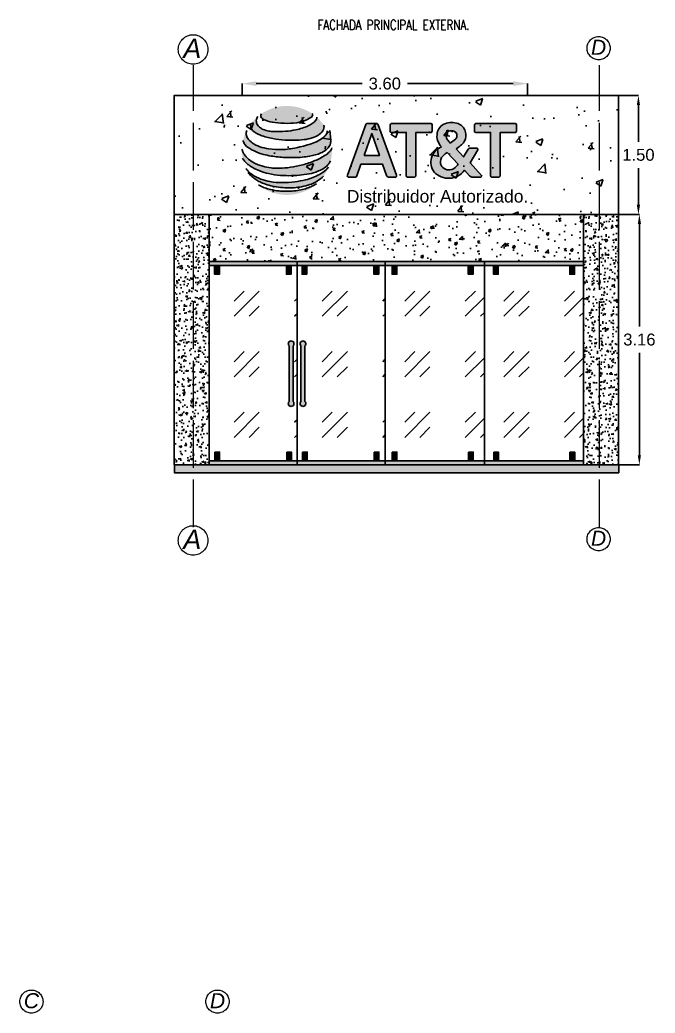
# Model space of a CAD drawing. Header units: millimetres. Extents: x 10930 to 21977, y 3784 to 7635.
# Drawn here: x 10969.66 to 10977.67, y 3823.01 to 3835.54 of the extents above; entities that cross this region are included whole.
import ezdxf

# ---------------------------------------------------------------- set-up
doc = ezdxf.new("R2010")
doc.units = ezdxf.units.MM
doc.linetypes.add('ACAD_ISO02W100', pattern=[15, 12, -3])
doc.layers.add('COTAS', color=161, linetype='ACAD_ISO02W100', lineweight=20)
doc.layers.add('INFORMACION DE AREAS', color=252, linetype='Continuous', lineweight=18)
for name, color, linetype in [('LETRERO', 250, 'Continuous'), ('MEDIDAS.', 75, 'Continuous'), ('MUROS ACABADO.', 201, 'Continuous'), ('TRAZO ARQUITECTONICO', 251, 'Continuous')]:
    doc.layers.add(name, color=color, linetype=linetype)
doc.styles.add('ROMANS', font='romans.shx', dxfattribs={"width": 0.75})
doc.styles.get("Standard").update_dxf_attribs({"font": 'arial.ttf'})
doc.dimstyles.get("Standard").update_dxf_attribs({"dimtxt": 0.15, "dimasz": 0.18, "dimexe": 0.18, "dimexo": 0.0625, "dimgap": 0.09, "dimtad": 0, "dimtih": 1, "dimtoh": 1, "dimzin": 0, "dimdsep": 46, "dimtxsty": 'Standard', "dimblk2": 'ARCHTICK', "dimcen": 0.09, "dimadec": 0, "dimazin": 0, "dimtfac": 1, "dimtofl": 0, "dimtmove": 0, "dimatfit": 3, "dimfxl": 1, "dimtolj": 1, "dimtzin": 0, "dimarcsym": 0})
pattern_1 = [(45, (-77.67606, 79.8582), (0.763675324, -8e-17), [0.45, -0.63]), (45, (-77.48514, 79.8582), (0.763675324, -8e-17), [0.18, -0.9]), (45, (-77.67606, 80.0491), (0.763675324, -8e-17), [0.18, -0.9])]

# ---------------------------------------------------------------- blocks, each defined once
blk = doc.blocks.new('AT&T')
at = {"true_color": 0x389cff}
h = blk.add_hatch(color=150, dxfattribs=at)
h.dxf.hatch_style = 1
edge = h.paths.add_edge_path()
edge.add_ellipse((0.011, -0.0056), major_axis=(-0.2467, 0), ratio=0.990182, start_angle=235.8088, end_angle=304.4805)
edge.add_spline(control_points=[(-0.1287, 0.1958), (-0.1344, 0.1892), (-0.1334, 0.1714), (-0.0973, 0.155), (-0.0521, 0.1444), (0.0151, 0.1425), (0.0805, 0.1445), (0.1545, 0.1769), (0.1535, 0.192), (0.1496, 0.1965)], knot_values=[0.128865, 0.128865, 0.128865, 0.128865, 0.153866, 0.179922, 0.232217, 0.300381, 0.373945, 0.445699, 0.478946, 0.478946, 0.478946, 0.478946], degree=3, periodic=0)
h = blk.add_hatch(color=150, dxfattribs=at)
h.dxf.hatch_style = 1
edge = h.paths.add_edge_path()
edge.add_spline(control_points=[(0.1747, 0.1772), (0.1757, 0.1739), (0.1759, 0.17), (0.1625, 0.1481), (0.1228, 0.1255), (0.065, 0.1067), (0.0001, 0.0979), (-0.0497, 0.0968), (-0.0907, 0.1001), (-0.1165, 0.1075), (-0.14, 0.1203), (-0.1542, 0.1376), (-0.1591, 0.1603), (-0.1532, 0.1732), (-0.1487, 0.1806)], knot_values=[0.003593, 0.003593, 0.003593, 0.003593, 0.006024, 0.021106, 0.073245, 0.144555, 0.202269, 0.269247, 0.293403, 0.325434, 0.349075, 0.372728, 0.390364, 0.4152, 0.4152, 0.4152, 0.4152], degree=3, periodic=0)
edge.add_ellipse((0.011, -0.0056), major_axis=(-0.2467, 0), ratio=0.990182, start_angle=310.357, end_angle=323.8514)
edge.add_spline(control_points=[(-0.1882, 0.1385), (-0.1894, 0.1327), (-0.1896, 0.1201), (-0.172, 0.0954), (-0.1281, 0.0739), (-0.0678, 0.0581), (-0.0054, 0.0502), (0.0521, 0.0496), (0.1168, 0.0525), (0.1758, 0.0685), (0.2134, 0.1025), (0.2152, 0.1228), (0.2143, 0.1309), (0.2139, 0.1333)], knot_values=[0.008649, 0.008649, 0.008649, 0.008649, 0.025773, 0.045772, 0.096013, 0.166665, 0.233614, 0.282556, 0.338803, 0.427861, 0.462359, 0.479526, 0.486818, 0.486818, 0.486818, 0.486818], degree=3, periodic=0)
edge.add_ellipse((0.011, -0.0056), major_axis=(-0.2467, 0), ratio=0.990182, start_angle=214.66, end_angle=228.4302)
at = {"true_color": 0x000000}
h = blk.add_hatch(color=18, dxfattribs=at)
h.dxf.hatch_style = 1
edge = h.paths.add_edge_path()
edge.add_line((0.3475, -0.1515), (0.3868, -0.1515))
edge.add_arc((0.3868, -0.1433), 0.00826, 270, 346.4923)
edge.add_line((0.3948, -0.1452), (0.4172, -0.081))
edge.add_line((0.4172, -0.081), (0.5357, -0.081))
edge.add_line((0.5357, -0.081), (0.5574, -0.1428))
edge.add_arc((0.5697, -0.1387), 0.013, 198.6171, 261.6624)
edge.add_line((0.5678, -0.1515), (0.607, -0.1516))
edge.add_arc((0.6059, -0.1446), 0.00708, 278.8223, 386.0649)
edge.add_line((0.6123, -0.1415), (0.5125, 0.1354))
edge.add_arc((0.503, 0.132), 0.01, 19.8261, 75.8209)
edge.add_line((0.5055, 0.1418), (0.4507, 0.1418))
edge.add_arc((0.4507, 0.1335), 0.00823, 90, 151.5385)
edge.add_line((0.4435, 0.1374), (0.3426, -0.1419))
edge.add_arc((0.3484, -0.1451), 0.00653, 151.0703, 262.0236)
h.paths.add_polyline_path([(0.434, -0.0339), (0.5185, -0.0339), (0.4767, 0.0871)], flags=16)
h = blk.add_hatch(color=18, dxfattribs=at)
h.dxf.hatch_style = 1
edge = h.paths.add_edge_path()
edge.add_line((0.5837, 0.142), (0.8005, 0.142))
edge.add_arc((0.8005, 0.1348), 0.00716, 4.2, 90, ccw=False)
edge.add_line((0.8077, 0.1353), (0.8077, 0.0996))
edge.add_arc((0.801, 0.0996), 0.00668, -95.3111, 0, ccw=False)
edge.add_line((0.8004, 0.093), (0.7186, 0.093))
edge.add_line((0.7186, 0.093), (0.7186, -0.146))
edge.add_arc((0.7116, -0.1445), 0.00716, 280.0314, 347.5188, ccw=False)
edge.add_line((0.7129, -0.1515), (0.672, -0.1515))
edge.add_arc((0.6729, -0.1442), 0.00745, 188.9431, 262.8223, ccw=False)
edge.add_line((0.6656, -0.1453), (0.6656, 0.093))
edge.add_line((0.6656, 0.093), (0.5849, 0.093))
edge.add_arc((0.5849, 0.1011), 0.00813, 193.5965, 270, ccw=False)
edge.add_line((0.577, 0.0992), (0.577, 0.1343))
edge.add_arc((0.5847, 0.1343), 0.00773, 97.5157, 180, ccw=False)
h = blk.add_hatch(color=18, dxfattribs=at)
h.dxf.hatch_style = 1
edge = h.paths.add_edge_path(flags=16)
edge.add_arc((0.8405, 0.1598), 0.1413, 297.9697, 312.5604)
edge.add_arc((0.9164, 0.075), 0.0275, 315.7362, 358.7602)
edge.add_arc((0.9181, 0.0765), 0.0259, 355.2814, 443.5652)
edge.add_arc((0.9143, 0.0159), 0.0866, 85.5402, 94.4598)
edge.add_arc((0.9114, 0.0763), 0.0262, 98.3903, 178.7763)
edge.add_arc((0.9198, 0.0739), 0.0347, 175.1233, 217.1316)
edge.add_arc((0.9708, 0.103), 0.0933, 212.4434, 226.6899)
edge = h.paths.add_edge_path(flags=16)
edge.add_line((0.9507, -0.0813), (0.8912, -0.0173))
edge.add_arc((0.941, -0.1101), 0.1054, 118.201, 134.038)
edge.add_arc((0.8981, -0.0675), 0.0449, 132.5389, 194.599)
edge.add_arc((0.8982, -0.0676), 0.045, 194.4613, 279.0682)
edge.add_arc((0.9013, -0.0603), 0.0518, 274.3532, 321.59)
edge.add_arc((0.8531, -0.0138), 0.1187, 318.4876, 325.3812)
edge = h.paths.add_edge_path()
edge.add_arc((0.8926, -0.0712), 0.0913, 111.7971, 215.4875)
edge.add_arc((0.898, -0.049), 0.1096, 223.2882, 323.398)
edge.add_line((0.986, -0.1144), (1.013, -0.1449))
edge.add_arc((1.026, -0.1356), 0.016, 215.8159, 267.0105)
edge.add_line((1.0251, -0.1515), (1.0752, -0.1515))
edge.add_arc((1.0744, -0.1459), 0.00569, 277.5157, 384.5194)
edge.add_line((1.0796, -0.1435), (1.016, -0.0744))
edge.add_line((1.016, -0.0744), (1.0579, -0.002))
edge.add_arc((1.0531, 0.0008), 0.0056, 329.9216, 439.5861)
edge.add_line((1.0541, 0.0063), (1.0141, 0.0063))
edge.add_arc((1.0141, -0.0051), 0.0114, 90, 140.6245)
edge.add_line((1.0053, 0.0021), (0.9805, -0.0409))
edge.add_line((0.9805, -0.0409), (0.9395, 0.0039))
edge.add_arc((0.886, 0.1104), 0.1192, 296.6772, 325.6351)
edge.add_arc((0.9247, 0.0779), 0.0691, 329.7219, 428.2029)
edge.add_arc((0.9153, 0.0445), 0.1037, 70.2157, 111.5609)
edge.add_arc((0.9034, 0.078), 0.0682, 112.5789, 170.1889)
edge.add_arc((0.9163, 0.073), 0.0819, 168.3304, 197.2049)
edge.add_arc((0.9434, 0.0867), 0.1119, 199.7699, 220.7987)
h = blk.add_hatch(color=18, dxfattribs=at)
h.dxf.hatch_style = 1
edge = h.paths.add_edge_path()
edge.add_line((1.0466, 0.142), (1.2634, 0.142))
edge.add_arc((1.2634, 0.1348), 0.00716, 4.2, 90, ccw=False)
edge.add_line((1.2705, 0.1353), (1.2705, 0.0996))
edge.add_arc((1.2638, 0.0996), 0.00668, -95.3111, 0, ccw=False)
edge.add_line((1.2632, 0.093), (1.1815, 0.093))
edge.add_line((1.1815, 0.093), (1.1815, -0.146))
edge.add_arc((1.1745, -0.1445), 0.00716, 280.0314, 347.5188, ccw=False)
edge.add_line((1.1757, -0.1515), (1.1349, -0.1515))
edge.add_arc((1.1358, -0.1442), 0.00745, 188.9431, 262.8223, ccw=False)
edge.add_line((1.1284, -0.1453), (1.1284, 0.093))
edge.add_line((1.1284, 0.093), (1.0477, 0.093))
edge.add_arc((1.0477, 0.1011), 0.00813, 193.5965, 270, ccw=False)
edge.add_line((1.0398, 0.0992), (1.0398, 0.1343))
edge.add_arc((1.0476, 0.1343), 0.00773, 97.5157, 180, ccw=False)
at = {"true_color": 0x389cff}
h = blk.add_hatch(color=150, dxfattribs=at)
h.dxf.hatch_style = 1
edge = h.paths.add_edge_path()
edge.add_spline(control_points=[(-0.2293, 0.0496), (-0.2287, 0.0439), (-0.222, 0.024), (-0.1964, 0.0057), (-0.1602, -0.014), (-0.1206, -0.0275), (-0.0648, -0.0392), (0.0063, -0.0461), (0.0774, -0.0452), (0.1433, -0.0372), (0.188, -0.0255), (0.2234, -0.0061), (0.2435, 0.0134), (0.2511, 0.0333), (0.2515, 0.0457), (0.2514, 0.0493)], knot_values=[0.014023, 0.014023, 0.014023, 0.014023, 0.030974, 0.073379, 0.10402, 0.155335, 0.197783, 0.274963, 0.369242, 0.410223, 0.47411, 0.506523, 0.530369, 0.556614, 0.567607, 0.567607, 0.567607, 0.567607], degree=3, periodic=0)
edge.add_ellipse((0.011, -0.0056), major_axis=(-0.2467, 0), ratio=0.990182, start_angle=192.9923, end_angle=206.2179)
edge.add_spline(control_points=[(0.2323, 0.1023), (0.2323, 0.1002), (0.2317, 0.0882), (0.2051, 0.0551), (0.1433, 0.0286), (0.0643, 0.0082), (-0.0137, -0.0035), (-0.0811, 0.0006), (-0.137, 0.0124), (-0.1769, 0.0323), (-0.2036, 0.0555), (-0.214, 0.0823), (-0.2117, 0.097), (-0.2092, 0.1046)], knot_values=[0.003597, 0.003597, 0.003597, 0.003597, 0.009886, 0.039798, 0.122741, 0.208239, 0.285459, 0.358281, 0.409779, 0.455584, 0.490924, 0.513468, 0.537289, 0.537289, 0.537289, 0.537289], degree=3, periodic=0)
edge.add_ellipse((0.011, -0.0056), major_axis=(-0.2467, 0), ratio=0.990182, start_angle=333.1991, end_angle=346.9413)
h = blk.add_hatch(color=150, dxfattribs=at)
h.dxf.hatch_style = 1
edge = h.paths.add_edge_path()
edge.add_spline(control_points=[(-0.232, -0.048), (-0.2297, -0.0526), (-0.2248, -0.0613), (-0.2129, -0.0735), (-0.1967, -0.0878), (-0.1707, -0.1034), (-0.1345, -0.1205), (-0.0846, -0.1348), (-0.0364, -0.1424), (0.0155, -0.1446), (0.0641, -0.1437), (0.1189, -0.1373), (0.1642, -0.1277), (0.2034, -0.1105), (0.2315, -0.0925), (0.2447, -0.0726), (0.2495, -0.0653), (0.2507, -0.0636)], knot_values=[0.012982, 0.012982, 0.012982, 0.012982, 0.028308, 0.04302, 0.063513, 0.093229, 0.133566, 0.183249, 0.248239, 0.279568, 0.339134, 0.393524, 0.445234, 0.477135, 0.521976, 0.542107, 0.5483, 0.5483, 0.5483, 0.5483], degree=3, periodic=0)
edge.add_ellipse((0.011, -0.0056), major_axis=(-0.2467, 0), ratio=0.990182, start_angle=166.2681, end_angle=183.2099)
edge.add_spline(control_points=[(0.2573, 0.0081), (0.2558, 0.0041), (0.2516, -0.0054), (0.2358, -0.0222), (0.2022, -0.0458), (0.1479, -0.0697), (0.0821, -0.09), (0.0174, -0.1012), (-0.035, -0.104), (-0.0805, -0.1017), (-0.1152, -0.095), (-0.1477, -0.0849), (-0.1745, -0.0723), (-0.1963, -0.057), (-0.2127, -0.0416), (-0.2228, -0.0279), (-0.231, -0.0134), (-0.2342, -0.0031), (-0.2356, 0.0022)], knot_values=[0.007802, 0.007802, 0.007802, 0.007802, 0.0205, 0.038932, 0.075849, 0.143421, 0.21564, 0.282181, 0.339884, 0.372758, 0.418414, 0.445526, 0.474864, 0.506767, 0.524911, 0.541965, 0.557948, 0.574375, 0.574375, 0.574375, 0.574375], degree=3, periodic=0)
edge.add_ellipse((0.011, -0.0056), major_axis=(-0.2467, 0), ratio=0.990182, start_angle=358.1762, end_angle=370)
h = blk.add_hatch(color=150, dxfattribs=at)
h.dxf.hatch_style = 1
edge = h.paths.add_edge_path()
edge.add_spline(control_points=[(-0.2035, -0.1262), (-0.1997, -0.1305), (-0.1894, -0.1416), (-0.1718, -0.158), (-0.1488, -0.1733), (-0.1208, -0.1863), (-0.0867, -0.1977), (-0.0454, -0.2067), (0.0011, -0.2109), (0.0476, -0.2115), (0.0938, -0.2054), (0.1335, -0.1958), (0.1715, -0.1785), (0.1954, -0.1614), (0.2092, -0.1497), (0.2119, -0.1474)], knot_values=[0.02124, 0.02124, 0.02124, 0.02124, 0.038567, 0.066554, 0.09322, 0.121056, 0.158938, 0.200798, 0.247614, 0.298784, 0.33987, 0.387174, 0.420854, 0.464375, 0.475001, 0.475001, 0.475001, 0.475001], degree=3, periodic=0)
edge.add_ellipse((0.011, -0.0056), major_axis=(-0.2467, 0), ratio=0.990182, start_angle=144.5182, end_angle=157.8506)
edge.add_spline(control_points=[(0.2395, -0.0977), (0.2356, -0.1018), (0.2209, -0.1168), (0.1815, -0.146), (0.1212, -0.1674), (0.0517, -0.1792), (-0.0139, -0.1842), (-0.077, -0.1796), (-0.1324, -0.1644), (-0.1743, -0.1452), (-0.2, -0.122), (-0.2109, -0.1091), (-0.2146, -0.1044)], knot_values=[0.011524, 0.011524, 0.011524, 0.011524, 0.028354, 0.074673, 0.157277, 0.217096, 0.286184, 0.354151, 0.405667, 0.458056, 0.490472, 0.508639, 0.508639, 0.508639, 0.508639], degree=3, periodic=0)
edge.add_ellipse((0.011, -0.0056), major_axis=(-0.2467, 0), ratio=0.990182, start_angle=23.854, end_angle=29.5948)
h = blk.add_hatch(color=150, dxfattribs=at)
h.dxf.hatch_style = 1
edge = h.paths.add_edge_path()
edge.add_ellipse((0.011, -0.0056), major_axis=(-0.2467, 0), ratio=0.990182, start_angle=50.6786, end_angle=131.2406)
edge.add_spline(control_points=[(0.1736, -0.1893), (0.1708, -0.1907), (0.1605, -0.1957), (0.1411, -0.2061), (0.1121, -0.2168), (0.0775, -0.2242), (0.0393, -0.2301), (0.0023, -0.2298), (-0.0377, -0.2286), (-0.0746, -0.2218), (-0.1086, -0.2123), (-0.1301, -0.2023), (-0.1413, -0.1966), (-0.1453, -0.1946)], knot_values=[0.00823, 0.00823, 0.00823, 0.00823, 0.0177, 0.042594, 0.074296, 0.109937, 0.148709, 0.189938, 0.2206, 0.268724, 0.301937, 0.3263, 0.33974, 0.33974, 0.33974, 0.33974], degree=3, periodic=0)
at = {"color": 18, "true_color": 0x000000}
for points in [[(0.3475, -0.1515), (0.3868, -0.1515, 0.346732), (0.3948, -0.1452), (0.4172, -0.081), (0.5357, -0.081), (0.5574, -0.1428, 0.282242), (0.5678, -0.1515), (0.607, -0.1516, 0.50537), (0.6123, -0.1415), (0.5125, 0.1354, 0.249304), (0.5055, 0.1418), (0.4507, 0.1418, 0.275157), (0.4435, 0.1374), (0.3426, -0.1419, 0.525866)], [(0.5837, 0.142), (0.8005, 0.142, -0.392903), (0.8077, 0.1353), (0.8077, 0.0996, -0.441632), (0.8004, 0.093), (0.7186, 0.093), (0.7186, -0.146, -0.303287), (0.7129, -0.1515), (0.672, -0.1515, -0.334009), (0.6656, -0.1453), (0.6656, 0.093), (0.5849, 0.093, -0.346298), (0.577, 0.0992), (0.577, 0.1343, -0.376295)], [(1.0466, 0.142), (1.2634, 0.142, -0.392903), (1.2705, 0.1353), (1.2705, 0.0996, -0.441632), (1.2632, 0.093), (1.1815, 0.093), (1.1815, -0.146, -0.303287), (1.1757, -0.1515), (1.1349, -0.1515, -0.334009), (1.1284, -0.1453), (1.1284, 0.093), (1.0477, 0.093, -0.346298), (1.0398, 0.0992), (1.0398, 0.1343, -0.376295)]]:
    blk.add_lwpolyline(points, format="xyb", close=True, dxfattribs=at)
for points in [[(0.9395, 0.0039, 0.12703), (0.9844, 0.0431, 0.458264), (0.9504, 0.1421, 0.182385), (0.8772, 0.141, 0.256803), (0.8361, 0.0896, 0.12666), (0.8381, 0.0488, 0.092014), (0.8587, 0.0135, -56.877628)], [(0.9068, 0.0351, 0.06375), (0.9361, 0.0558, 0.189964), (0.9439, 0.0744, 0.405468), (0.921, 0.1023, 0.038938), (0.9075, 0.1023, 0.365879), (0.8851, 0.0769, 0.185377), (0.892, 0.0529, 0.062243), (0.9068, 0.0351, -0.802104)], [(0.8587, 0.0135, 0.486062), (0.8183, -0.1242, 0.466891), (0.986, -0.1144), (1.013, -0.1449, 0.22717), (1.0251, -0.1515), (1.0752, -0.1515, 0.504061), (1.0796, -0.1435), (1.016, -0.0744), (1.0579, -0.002, 0.518708), (1.0541, 0.0063), (1.0141, 0.0063, 0.224555), (1.0053, 0.0021), (0.9805, -0.0409), (0.9395, 0.0039)], [(0.9507, -0.0813), (0.8912, -0.0173, 0.069212), (0.8677, -0.0344, 0.277607), (0.8546, -0.0788, 0.386906), (0.9053, -0.112, 0.209078), (0.9419, -0.0925, 0.030088), (0.9507, -0.0813, 0.609101)]]:
    blk.add_lwpolyline(points, format="xyb", dxfattribs=at)
blk.add_lwpolyline([(0.434, -0.0339), (0.5185, -0.0339), (0.4767, 0.0871), (0.434, -0.0339)], dxfattribs=at)
at = {"color": 150, "true_color": 0x389cff}
for points, knots in [([(0.1747, 0.1772), (0.1757, 0.1739), (0.1759, 0.17), (0.1625, 0.1481), (0.1228, 0.1255), (0.065, 0.1067), (0.0001, 0.0979), (-0.0497, 0.0968), (-0.0907, 0.1001), (-0.1165, 0.1075), (-0.14, 0.1203), (-0.1542, 0.1376), (-0.1591, 0.1603), (-0.1532, 0.1732), (-0.1487, 0.1806)], [0.0035932, 0.0035932, 0.0035932, 0.0035932, 0.0060238, 0.0211063, 0.0732448, 0.1445555, 0.2022685, 0.2692466, 0.2934034, 0.3254338, 0.3490749, 0.3727276, 0.3903641, 0.4151999, 0.4151999, 0.4151999, 0.4151999]), ([(0.1496, 0.1965), (0.1535, 0.192), (0.1545, 0.1769), (0.0805, 0.1445), (0.0151, 0.1425), (-0.0521, 0.1444), (-0.0973, 0.155), (-0.1334, 0.1714), (-0.1344, 0.1892), (-0.1287, 0.1958)], [0.1288654, 0.1288654, 0.1288654, 0.1288654, 0.1621128, 0.2338664, 0.3074303, 0.3755951, 0.4278902, 0.4539459, 0.4789464, 0.4789464, 0.4789464, 0.4789464]), ([(0.2139, 0.1333), (0.2143, 0.1309), (0.2152, 0.1228), (0.2134, 0.1025), (0.1758, 0.0685), (0.1168, 0.0525), (0.0521, 0.0496), (-0.0054, 0.0502), (-0.0678, 0.0581), (-0.1281, 0.0739), (-0.172, 0.0954), (-0.1896, 0.1201), (-0.1894, 0.1327), (-0.1882, 0.1385)], [0.0086485, 0.0086485, 0.0086485, 0.0086485, 0.01594, 0.0331077, 0.067605, 0.1566633, 0.2129102, 0.2618518, 0.3288015, 0.3994534, 0.4496941, 0.4696933, 0.4868177, 0.4868177, 0.4868177, 0.4868177]), ([(0.2323, 0.1023), (0.2323, 0.1002), (0.2317, 0.0882), (0.2051, 0.0551), (0.1433, 0.0286), (0.0643, 0.0082), (-0.0137, -0.0035), (-0.0811, 0.0006), (-0.137, 0.0124), (-0.1769, 0.0323), (-0.2036, 0.0555), (-0.214, 0.0823), (-0.2117, 0.097), (-0.2092, 0.1046)], [0.0035967, 0.0035967, 0.0035967, 0.0035967, 0.0098858, 0.0397983, 0.122741, 0.2082388, 0.285459, 0.3582808, 0.4097789, 0.4555835, 0.4909237, 0.5134678, 0.5372889, 0.5372889, 0.5372889, 0.5372889]), ([(0.2573, 0.0081), (0.2558, 0.0041), (0.2516, -0.0054), (0.2358, -0.0222), (0.2022, -0.0458), (0.1479, -0.0697), (0.0821, -0.09), (0.0174, -0.1012), (-0.035, -0.104), (-0.0805, -0.1017), (-0.1152, -0.095), (-0.1477, -0.0849), (-0.1745, -0.0723), (-0.1963, -0.057), (-0.2127, -0.0416), (-0.2228, -0.0279), (-0.231, -0.0134), (-0.2342, -0.0031), (-0.2356, 0.0022)], [0.0078016, 0.0078016, 0.0078016, 0.0078016, 0.0205003, 0.0389321, 0.0758492, 0.1434214, 0.2156401, 0.2821809, 0.3398835, 0.3727584, 0.4184145, 0.4455255, 0.4748644, 0.5067672, 0.5249113, 0.5419651, 0.5579475, 0.5743748, 0.5743748, 0.5743748, 0.5743748]), ([(0.2514, 0.0493), (0.2515, 0.0457), (0.2511, 0.0333), (0.2435, 0.0134), (0.2234, -0.0061), (0.188, -0.0255), (0.1433, -0.0372), (0.0774, -0.0452), (0.0063, -0.0461), (-0.0648, -0.0392), (-0.1206, -0.0275), (-0.1602, -0.014), (-0.1964, 0.0057), (-0.222, 0.024), (-0.2287, 0.0439), (-0.2293, 0.0496)], [0.0140234, 0.0140234, 0.0140234, 0.0140234, 0.0250162, 0.0512619, 0.0751078, 0.1075212, 0.1714081, 0.2123883, 0.306668, 0.3838473, 0.4262958, 0.4776106, 0.5082517, 0.5506568, 0.5676073, 0.5676073, 0.5676073, 0.5676073]), ([(0.2507, -0.0636), (0.2495, -0.0653), (0.2447, -0.0726), (0.2315, -0.0925), (0.2034, -0.1105), (0.1642, -0.1277), (0.1189, -0.1373), (0.0641, -0.1437), (0.0155, -0.1446), (-0.0364, -0.1424), (-0.0846, -0.1348), (-0.1345, -0.1205), (-0.1707, -0.1034), (-0.1967, -0.0878), (-0.2129, -0.0735), (-0.2248, -0.0613), (-0.2297, -0.0526), (-0.232, -0.048)], [0.0129818, 0.0129818, 0.0129818, 0.0129818, 0.0191742, 0.0393052, 0.0841466, 0.1160473, 0.1677579, 0.2221471, 0.2817133, 0.3130424, 0.3780328, 0.4277155, 0.4680528, 0.4977683, 0.518262, 0.5329737, 0.5482997, 0.5482997, 0.5482997, 0.5482997]), ([(0.2395, -0.0977), (0.2356, -0.1018), (0.2209, -0.1168), (0.1815, -0.146), (0.1212, -0.1674), (0.0517, -0.1792), (-0.0139, -0.1842), (-0.077, -0.1796), (-0.1324, -0.1644), (-0.1743, -0.1452), (-0.2, -0.122), (-0.2109, -0.1091), (-0.2146, -0.1044)], [0.011524, 0.011524, 0.011524, 0.011524, 0.0283541, 0.0746731, 0.1572768, 0.2170963, 0.2861837, 0.3541511, 0.4056674, 0.4580557, 0.4904717, 0.5086393, 0.5086393, 0.5086393, 0.5086393]), ([(0.2119, -0.1474), (0.2092, -0.1497), (0.1954, -0.1614), (0.1715, -0.1785), (0.1335, -0.1958), (0.0938, -0.2054), (0.0476, -0.2115), (0.0011, -0.2109), (-0.0454, -0.2067), (-0.0867, -0.1977), (-0.1208, -0.1863), (-0.1488, -0.1733), (-0.1718, -0.158), (-0.1894, -0.1416), (-0.1997, -0.1305), (-0.2035, -0.1262)], [0.0212403, 0.0212403, 0.0212403, 0.0212403, 0.0318666, 0.0753881, 0.1090673, 0.1563713, 0.1974573, 0.2486273, 0.2954439, 0.3373039, 0.3751856, 0.4030217, 0.4296875, 0.4576748, 0.4750013, 0.4750013, 0.4750013, 0.4750013]), ([(0.1736, -0.1893), (0.1708, -0.1907), (0.1605, -0.1957), (0.1411, -0.2061), (0.1121, -0.2168), (0.0775, -0.2242), (0.0393, -0.2301), (0.0023, -0.2298), (-0.0377, -0.2286), (-0.0746, -0.2218), (-0.1086, -0.2123), (-0.1301, -0.2023), (-0.1413, -0.1966), (-0.1453, -0.1946)], [0.0082302, 0.0082302, 0.0082302, 0.0082302, 0.0177002, 0.0425936, 0.0742963, 0.109937, 0.1487094, 0.1899382, 0.2206004, 0.2687243, 0.3019369, 0.3263003, 0.3397397, 0.3397397, 0.3397397, 0.3397397])]:
    blk.add_open_spline(points, degree=3, knots=knots, dxfattribs=at)
blk = doc.blocks.new('*D203')
at = {"layer": 'Defpoints', "color": 0, "transparency": 16777216}
for p in [(10976.06, 3834.731), (10972.46, 3834.582), (10976.06, 3834.582)]:
    blk.add_point(p, dxfattribs=at)
at = {"layer": 'MEDIDAS.', "color": 0, "lineweight": -2, "transparency": 16777216}
for p, q in [((10972.46, 3834.582), (10972.46, 3834.731)), ((10972.64, 3834.731), (10973.976, 3834.731)), ((10975.88, 3834.731), (10974.545, 3834.731)), ((10976.06, 3834.582), (10976.06, 3834.731))]:
    blk.add_line(p, q, dxfattribs=at)
at = {"layer": 'MEDIDAS.', "color": 0, "transparency": 16777216}
for points in [[(10972.64, 3834.761), (10972.64, 3834.701), (10972.46, 3834.731)], [(10975.88, 3834.761), (10975.88, 3834.701), (10976.06, 3834.731)]]:
    blk.add_solid(points, dxfattribs=at)
at = {"layer": 'MEDIDAS.', "color": 0, "transparency": 16777216, "insert": (10974.26, 3834.731), "char_height": 0.15, "attachment_point": 5}
blk.add_mtext('\\A1;3.60', dxfattribs=at)
blk = doc.blocks.new('_ArchTick')
at = {"color": 0, "linetype": 'ByBlock', "const_width": 0.15}
blk.add_lwpolyline([(-0.5, -0.5), (0.5, 0.5)], dxfattribs=at)
blk = doc.blocks.new('*D204')
at = {"layer": 'Defpoints', "color": 0, "transparency": 16777216}
for p in [(10977.206, 3834.582), (10977.458, 3834.582), (10977.206, 3833.082)]:
    blk.add_point(p, dxfattribs=at)
at = {"layer": 'MEDIDAS.', "color": 0, "lineweight": -2, "transparency": 16777216}
for p, q in [((10977.206, 3834.582), (10977.458, 3834.582)), ((10977.458, 3834.462), (10977.458, 3833.998)), ((10977.458, 3833.202), (10977.458, 3833.665)), ((10977.206, 3833.082), (10977.458, 3833.082))]:
    blk.add_line(p, q, dxfattribs=at)
at = {"layer": 'MEDIDAS.', "color": 0, "transparency": 16777216}
for points in [[(10977.438, 3834.462), (10977.478, 3834.462), (10977.458, 3834.582)], [(10977.438, 3833.202), (10977.478, 3833.202), (10977.458, 3833.082)]]:
    blk.add_solid(points, dxfattribs=at)
at = {"layer": 'MEDIDAS.', "color": 0, "transparency": 16777216, "insert": (10977.458, 3833.832), "char_height": 0.15, "attachment_point": 5}
blk.add_mtext('\\A1;1.50', dxfattribs=at)
blk = doc.blocks.new('*D205')
at = {"layer": 'Defpoints', "color": 0, "transparency": 16777216}
for p in [(10977.206, 3833.082), (10977.206, 3829.922), (10977.47, 3829.922)]:
    blk.add_point(p, dxfattribs=at)
at = {"layer": 'MEDIDAS.', "color": 0, "lineweight": -2, "transparency": 16777216}
for p, q in [((10977.206, 3833.082), (10977.47, 3833.082)), ((10977.47, 3832.962), (10977.47, 3831.669)), ((10977.47, 3830.042), (10977.47, 3831.335)), ((10977.206, 3829.922), (10977.47, 3829.922))]:
    blk.add_line(p, q, dxfattribs=at)
at = {"layer": 'MEDIDAS.', "color": 0, "transparency": 16777216}
for points in [[(10977.45, 3832.962), (10977.49, 3832.962), (10977.47, 3833.082)], [(10977.45, 3830.042), (10977.49, 3830.042), (10977.47, 3829.922)]]:
    blk.add_solid(points, dxfattribs=at)
at = {"layer": 'MEDIDAS.', "color": 0, "transparency": 16777216, "insert": (10977.47, 3831.502), "char_height": 0.15, "attachment_point": 5}
blk.add_mtext('\\A1;3.16', dxfattribs=at)

msp = doc.modelspace()

# ---------------------------------------------------------------- hatches: boundary and pattern name
at = {"layer": 'MUROS ACABADO.'}
h = msp.add_hatch(dxfattribs=at)
h.set_pattern_fill('AR-CONC', color=141, scale=0.005)
h.paths.add_polyline_path([(10977.206, 3833.082), (10977.206, 3834.582), (10971.606, 3834.582), (10971.606, 3833.082)])
h = msp.add_hatch(dxfattribs=at)
h.set_pattern_fill('AR-CONC', color=141, scale=0.001)
h.set_pattern_definition([(50, (-77.67606, 79.8582), (0.182184669, -0.0159390855), [0.01905, -0.20955]), (355, (-77.67606, 79.8582), (-0.0352434214, 0.1910568452), [0.01524, -0.1676405842]), (100.4514447, (-77.66088, 79.85687), (0.146941247, 0.175117752), [0.0161900088, -0.1780902446]), (46.1842, (-77.67606, 79.909), (0.271079041, -0.042042328), [0.028575, -0.314325]), (96.6355576, (-77.65347, 79.9055), (0.237404134, 0.2474261246), [0.024285023, -0.267135608]), (351.1841512, (-77.67606, 79.909), (0.237404134, 0.2474261246), [0.022859967, -0.251459732]), (21, (-77.65066, 79.8963), (0.1516143913, -0.1022651982), [0.01905, -0.20955]), (326, (-77.65066, 79.8963), (0.0618020283, 0.184187966), [0.01524, -0.16764]), (71.451445, (-77.63802, 79.88777), (0.2134164193, 0.081922769), [0.0161900088, -0.1780899376]), (37.5, (-77.67606, 79.858193), (0.00308860325, 0.08455503887), [0, -0.165608, 0, -0.17018, 0, -0.168275]), (7.5, (-77.67606, 79.85819), (0.0668196625, 0.1001805748), [0, -0.097028, 0, -0.161798, 0, -0.064135]), (327.5, (-77.7327, 79.858193), (0.13559059517, -0.005728744), [0, -0.0635, 0, -0.19812, 0, -0.26289]), (317.5, (-77.7581, 79.85819), (0.1481291814, 0.025426491), [0, -0.08255, 0, -0.131572, 0, -0.18669])])
h.paths.add_polyline_path([(10971.606, 3829.922), (10971.606, 3833.082), (10972.046, 3833.082), (10972.046, 3829.922)])
h = msp.add_hatch(dxfattribs=at)
h.set_pattern_fill('AR-CONC', color=141, scale=0.002)
h.paths.add_polyline_path([(10972.046, 3833.082), (10972.046, 3832.487), (10976.766, 3832.487), (10976.766, 3833.082)])
h = msp.add_hatch(dxfattribs=at)
h.set_pattern_fill('AR-CONC', color=141, scale=0.001)
h.set_pattern_definition([(50, (-72.80606, 79.8582), (0.182184669, -0.0159390855), [0.01905, -0.20955]), (355, (-72.80606, 79.8582), (-0.0352434214, 0.1910568452), [0.01524, -0.1676405842]), (100.4514447, (-72.79088, 79.85687), (0.146941247, 0.175117752), [0.0161900088, -0.1780902446]), (46.1842, (-72.80606, 79.909), (0.271079041, -0.042042328), [0.028575, -0.314325]), (96.6355576, (-72.78347, 79.9055), (0.237404134, 0.2474261246), [0.024285023, -0.267135608]), (351.1841512, (-72.80606, 79.909), (0.237404134, 0.2474261246), [0.022859967, -0.251459732]), (21, (-72.78066, 79.8963), (0.1516143913, -0.1022651982), [0.01905, -0.20955]), (326, (-72.78066, 79.8963), (0.0618020283, 0.184187966), [0.01524, -0.16764]), (71.451445, (-72.76802, 79.88777), (0.2134164193, 0.081922769), [0.0161900088, -0.1780899376]), (37.5, (-72.80606, 79.858193), (0.00308860325, 0.08455503887), [0, -0.165608, 0, -0.17018, 0, -0.168275]), (7.5, (-72.80606, 79.85819), (0.0668196625, 0.1001805748), [0, -0.097028, 0, -0.161798, 0, -0.064135]), (327.5, (-72.8627, 79.858193), (0.13559059517, -0.005728744), [0, -0.0635, 0, -0.19812, 0, -0.26289]), (317.5, (-72.8881, 79.85819), (0.1481291814, 0.025426491), [0, -0.08255, 0, -0.131572, 0, -0.18669])])
h.paths.add_polyline_path([(10976.766, 3829.922), (10976.766, 3833.082), (10977.206, 3833.082), (10977.206, 3829.922)])
h = msp.add_hatch(color=253, dxfattribs=at)
h.dxf.hatch_style = 1
h.paths.add_polyline_path([(10972.046, 3832.487), (10972.046, 3832.437), (10973.156, 3832.437), (10973.156, 3832.487)])
h = msp.add_hatch(dxfattribs=at)
h.set_pattern_fill('GOST_GLASS', color=140, scale=0.09)
h.set_pattern_definition([(45, (-78.78606, 79.8582), (0.763675324, -8e-17), [0.45, -0.63]), (45, (-78.59514, 79.8582), (0.763675324, -8e-17), [0.18, -0.9]), (45, (-78.78606, 80.0491), (0.763675324, -8e-17), [0.18, -0.9])])
h.paths.add_polyline_path([(10972.046, 3832.437), (10973.156, 3832.437), (10973.156, 3829.972), (10972.046, 3829.972)])
h = msp.add_hatch(color=251, dxfattribs=at)
h.dxf.hatch_style = 1
h.paths.add_polyline_path([(10972.114, 3832.437), (10972.174, 3832.437), (10972.174, 3832.326), (10972.114, 3832.326)])
h = msp.add_hatch(color=251, dxfattribs=at)
h.dxf.hatch_style = 1
h.paths.add_polyline_path([(10973.019, 3832.437), (10973.079, 3832.437), (10973.079, 3832.326), (10973.019, 3832.326)])
h = msp.add_hatch(color=253, dxfattribs=at)
h.dxf.hatch_style = 1
h.paths.add_polyline_path([(10973.156, 3832.487), (10973.156, 3832.437), (10974.266, 3832.437), (10974.266, 3832.487)])
h = msp.add_hatch(dxfattribs=at)
h.set_pattern_fill('GOST_GLASS', color=140, scale=0.09)
h.set_pattern_definition(pattern_1)
h.paths.add_polyline_path([(10973.156, 3832.437), (10974.266, 3832.437), (10974.266, 3829.972), (10973.156, 3829.972)])
h = msp.add_hatch(color=251, dxfattribs=at)
h.dxf.hatch_style = 1
h.paths.add_polyline_path([(10973.218, 3832.437), (10973.277, 3832.437), (10973.277, 3832.326), (10973.218, 3832.326)])
h = msp.add_hatch(color=251, dxfattribs=at)
h.dxf.hatch_style = 1
h.paths.add_polyline_path([(10974.123, 3832.437), (10974.183, 3832.437), (10974.183, 3832.326), (10974.123, 3832.326)])
h = msp.add_hatch(color=253, dxfattribs=at)
h.dxf.hatch_style = 1
h.paths.add_polyline_path([(10974.266, 3832.437), (10975.516, 3832.437), (10975.516, 3832.487), (10974.266, 3832.487)])
h = msp.add_hatch(dxfattribs=at)
h.set_pattern_fill('GOST_GLASS', color=140, scale=0.09)
h.set_pattern_definition([(45, (-78.92606, 79.8582), (0.763675324, -8e-17), [0.45, -0.63]), (45, (-78.73514, 79.8582), (0.763675324, -8e-17), [0.18, -0.9]), (45, (-78.92606, 80.0491), (0.763675324, -8e-17), [0.18, -0.9])])
h.paths.add_polyline_path([(10974.266, 3832.437), (10975.516, 3832.437), (10975.516, 3829.972), (10974.266, 3829.972)])
h = msp.add_hatch(color=251, dxfattribs=at)
h.dxf.hatch_style = 1
h.paths.add_polyline_path([(10974.352, 3832.437), (10974.412, 3832.437), (10974.412, 3832.326), (10974.352, 3832.326)])
h = msp.add_hatch(color=251, dxfattribs=at)
h.dxf.hatch_style = 1
h.paths.add_polyline_path([(10975.313, 3832.437), (10975.373, 3832.437), (10975.373, 3832.326), (10975.313, 3832.326)])
h = msp.add_hatch(color=253, dxfattribs=at)
h.dxf.hatch_style = 1
h.paths.add_polyline_path([(10975.516, 3832.437), (10976.766, 3832.437), (10976.766, 3832.487), (10975.516, 3832.487)])
h = msp.add_hatch(dxfattribs=at)
h.set_pattern_fill('GOST_GLASS', color=140, scale=0.09)
h.set_pattern_definition(pattern_1)
h.paths.add_polyline_path([(10975.516, 3832.437), (10976.766, 3832.437), (10976.766, 3829.972), (10975.516, 3829.972)])
h = msp.add_hatch(color=251, dxfattribs=at)
h.dxf.hatch_style = 1
h.paths.add_polyline_path([(10975.631, 3832.437), (10975.691, 3832.437), (10975.691, 3832.326), (10975.631, 3832.326)])
h = msp.add_hatch(color=251, dxfattribs=at)
h.dxf.hatch_style = 1
h.paths.add_polyline_path([(10976.593, 3832.437), (10976.653, 3832.437), (10976.653, 3832.326), (10976.593, 3832.326)])
h = msp.add_hatch(color=252, dxfattribs=at)
h.dxf.hatch_style = 1
edge = h.paths.add_edge_path()
edge.add_line((10973.105, 3831.424), (10973.105, 3830.721))
edge.add_arc((10973.079, 3830.695), 0.0364, -225, 45, ccw=False)
edge.add_line((10973.054, 3830.721), (10973.054, 3831.424))
edge.add_arc((10973.079, 3831.45), 0.0364, -45, 225, ccw=False)
h = msp.add_hatch(color=252, dxfattribs=at)
h.dxf.hatch_style = 1
edge = h.paths.add_edge_path()
edge.add_line((10973.254, 3831.424), (10973.254, 3830.721))
edge.add_arc((10973.229, 3830.695), 0.0364, -225, 45, ccw=False)
edge.add_line((10973.203, 3830.721), (10973.203, 3831.424))
edge.add_arc((10973.229, 3831.45), 0.0364, -45, 225, ccw=False)
h = msp.add_hatch(color=251, dxfattribs=at)
h.dxf.hatch_style = 1
h.paths.add_polyline_path([(10972.119, 3830.083), (10972.178, 3830.083), (10972.178, 3829.972), (10972.119, 3829.972)])
h = msp.add_hatch(color=251, dxfattribs=at)
h.dxf.hatch_style = 1
h.paths.add_polyline_path([(10973.023, 3830.083), (10973.083, 3830.083), (10973.083, 3829.972), (10973.023, 3829.972)])
h = msp.add_hatch(color=251, dxfattribs=at)
h.dxf.hatch_style = 1
h.paths.add_polyline_path([(10973.222, 3830.083), (10973.282, 3830.083), (10973.282, 3829.972), (10973.222, 3829.972)])
h = msp.add_hatch(color=251, dxfattribs=at)
h.dxf.hatch_style = 1
h.paths.add_polyline_path([(10974.127, 3830.083), (10974.187, 3830.083), (10974.187, 3829.972), (10974.127, 3829.972)])
h = msp.add_hatch(color=251, dxfattribs=at)
h.dxf.hatch_style = 1
h.paths.add_polyline_path([(10974.354, 3830.083), (10974.414, 3830.083), (10974.414, 3829.972), (10974.354, 3829.972)])
h = msp.add_hatch(color=251, dxfattribs=at)
h.dxf.hatch_style = 1
h.paths.add_polyline_path([(10975.316, 3830.083), (10975.376, 3830.083), (10975.376, 3829.972), (10975.316, 3829.972)])
h = msp.add_hatch(color=251, dxfattribs=at)
h.dxf.hatch_style = 1
h.paths.add_polyline_path([(10975.633, 3830.083), (10975.693, 3830.083), (10975.693, 3829.972), (10975.633, 3829.972)])
h = msp.add_hatch(color=251, dxfattribs=at)
h.dxf.hatch_style = 1
h.paths.add_polyline_path([(10976.595, 3830.083), (10976.655, 3830.083), (10976.655, 3829.972), (10976.595, 3829.972)])
h = msp.add_hatch(color=250, dxfattribs=at)
h.dxf.hatch_style = 1
h.paths.add_polyline_path([(10971.608, 3829.922), (10971.608, 3829.822), (10977.209, 3829.822), (10977.209, 3829.922)])
h = msp.add_hatch(color=253, dxfattribs=at)
h.dxf.hatch_style = 1
h.paths.add_polyline_path([(10972.046, 3829.972), (10972.046, 3829.922), (10973.156, 3829.922), (10973.156, 3829.972)])
h = msp.add_hatch(color=253, dxfattribs=at)
h.dxf.hatch_style = 1
h.paths.add_polyline_path([(10973.156, 3829.972), (10973.156, 3829.922), (10974.266, 3829.922), (10974.266, 3829.972)])
h = msp.add_hatch(color=253, dxfattribs=at)
h.dxf.hatch_style = 1
h.paths.add_polyline_path([(10974.266, 3829.922), (10975.516, 3829.922), (10975.516, 3829.972), (10974.266, 3829.972)])
h = msp.add_hatch(color=253, dxfattribs=at)
h.dxf.hatch_style = 1
h.paths.add_polyline_path([(10975.516, 3829.922), (10976.766, 3829.922), (10976.766, 3829.972), (10975.516, 3829.972)])

# ---------------------------------------------------------------- linework, layer by layer
at = {"layer": 'COTAS', "color": 166, "ltscale": 0.05}
for p, q in [((10971.849, 3829.136), (10971.849, 3834.962)), ((10976.968, 3829.136), (10976.968, 3834.962))]:
    msp.add_line(p, q, dxfattribs=at)
at = {"layer": 'COTAS', "color": 166}
for centre, radius in [((10971.843, 3835.162), 0.186), ((10976.956, 3835.178), 0.146), ((10971.843, 3828.969), 0.186), ((10976.956, 3828.985), 0.146), ((10969.805, 3823.152), 0.146), ((10972.151, 3823.152), 0.146)]:
    msp.add_circle(centre, radius, dxfattribs=at)
at = {"layer": 'TRAZO ARQUITECTONICO'}
for points in [[(10977.206, 3833.082), (10977.206, 3834.582), (10971.606, 3834.582), (10971.606, 3833.082), (10977.206, 3833.082)], [(10971.606, 3829.922), (10971.606, 3833.082), (10972.046, 3833.082), (10972.046, 3829.922), (10971.896, 3829.922)], [(10976.766, 3829.922), (10976.766, 3833.082), (10977.206, 3833.082), (10977.206, 3829.922), (10976.766, 3829.922)]]:
    msp.add_lwpolyline(points, dxfattribs=at)
for points in [[(10972.046, 3833.082), (10972.046, 3832.487), (10976.766, 3832.487), (10976.766, 3833.082)], [(10972.046, 3832.487), (10972.046, 3832.437), (10973.156, 3832.437), (10973.156, 3832.487)], [(10972.046, 3832.437), (10973.156, 3832.437), (10973.156, 3829.972), (10972.046, 3829.972)], [(10972.114, 3832.437), (10972.174, 3832.437), (10972.174, 3832.326), (10972.114, 3832.326)], [(10973.019, 3832.437), (10973.079, 3832.437), (10973.079, 3832.326), (10973.019, 3832.326)], [(10973.156, 3832.487), (10973.156, 3832.437), (10974.266, 3832.437), (10974.266, 3832.487)], [(10973.156, 3832.437), (10974.266, 3832.437), (10974.266, 3829.972), (10973.156, 3829.972)], [(10973.218, 3832.437), (10973.277, 3832.437), (10973.277, 3832.326), (10973.218, 3832.326)], [(10974.123, 3832.437), (10974.183, 3832.437), (10974.183, 3832.326), (10974.123, 3832.326)], [(10974.266, 3832.437), (10975.516, 3832.437), (10975.516, 3832.487), (10974.266, 3832.487)], [(10974.266, 3832.437), (10975.516, 3832.437), (10975.516, 3829.972), (10974.266, 3829.972)], [(10974.352, 3832.437), (10974.412, 3832.437), (10974.412, 3832.326), (10974.352, 3832.326)], [(10975.313, 3832.437), (10975.373, 3832.437), (10975.373, 3832.326), (10975.313, 3832.326)], [(10975.516, 3832.437), (10976.766, 3832.437), (10976.766, 3832.487), (10975.516, 3832.487)], [(10975.516, 3832.437), (10976.766, 3832.437), (10976.766, 3829.972), (10975.516, 3829.972)], [(10975.631, 3832.437), (10975.691, 3832.437), (10975.691, 3832.326), (10975.631, 3832.326)], [(10976.593, 3832.437), (10976.653, 3832.437), (10976.653, 3832.326), (10976.593, 3832.326)], [(10972.119, 3830.083), (10972.178, 3830.083), (10972.178, 3829.972), (10972.119, 3829.972)], [(10973.023, 3830.083), (10973.083, 3830.083), (10973.083, 3829.972), (10973.023, 3829.972)], [(10973.222, 3830.083), (10973.282, 3830.083), (10973.282, 3829.972), (10973.222, 3829.972)], [(10974.127, 3830.083), (10974.187, 3830.083), (10974.187, 3829.972), (10974.127, 3829.972)], [(10974.354, 3830.083), (10974.414, 3830.083), (10974.414, 3829.972), (10974.354, 3829.972)], [(10975.316, 3830.083), (10975.376, 3830.083), (10975.376, 3829.972), (10975.316, 3829.972)], [(10975.633, 3830.083), (10975.693, 3830.083), (10975.693, 3829.972), (10975.633, 3829.972)], [(10976.595, 3830.083), (10976.655, 3830.083), (10976.655, 3829.972), (10976.595, 3829.972)], [(10972.046, 3829.972), (10972.046, 3829.922), (10973.156, 3829.922), (10973.156, 3829.972)], [(10973.156, 3829.972), (10973.156, 3829.922), (10974.266, 3829.922), (10974.266, 3829.972)], [(10974.266, 3829.922), (10975.516, 3829.922), (10975.516, 3829.972), (10974.266, 3829.972)], [(10975.516, 3829.922), (10976.766, 3829.922), (10976.766, 3829.972), (10975.516, 3829.972)]]:
    msp.add_lwpolyline(points, close=True, dxfattribs=at)
for points in [[(10973.105, 3831.424), (10973.105, 3830.721, -2.414214), (10973.054, 3830.721), (10973.054, 3831.424, -2.414214)], [(10973.254, 3831.424), (10973.254, 3830.721, -2.414214), (10973.203, 3830.721), (10973.203, 3831.424, -2.414214)]]:
    msp.add_lwpolyline(points, format="xyb", close=True, dxfattribs=at)
at = {"layer": 'TRAZO ARQUITECTONICO', "color": 250}
msp.add_lwpolyline([(10971.608, 3829.922), (10971.608, 3829.822), (10977.209, 3829.822), (10977.209, 3829.922)], close=True, dxfattribs=at)

# ---------------------------------------------------------------- block references
at = {"layer": 'LETRERO', "color": 3, "xscale": 2.297313939170917, "yscale": 2.297313939170917, "zscale": 2.297313939170917}
msp.add_blockref('AT&T', (10973.001, 3833.901), dxfattribs=at)

# ---------------------------------------------------------------- texts
at = {"layer": 'COTAS', "color": 166, "attachment_point": 1}
for s, insert, char_height in [('{\\fArial|b0|i1|c0|p34;A}', (10971.72, 3835.297), 0.24282), ('{\\fArial|b0|i1|c0|p34;D}', (10976.86, 3835.284), 0.18998), ('{\\fArial|b0|i1|c0|p34;A}', (10971.72, 3829.104), 0.24282), ('{\\fArial|b0|i1|c0|p34;D}', (10976.86, 3829.091), 0.18998), ('{\\fArial|b0|i1|c0|p34;C}', (10969.709, 3823.258), 0.18998), ('{\\fArial|b0|i1|c0|p34;D}', (10972.055, 3823.258), 0.18998)]:
    msp.add_mtext_dynamic_manual_height_columns(s, width=0.03032, gutter_width=8.818, heights=[0], dxfattribs=dict(at, insert=insert, char_height=char_height))
at = {"layer": 'INFORMACION DE AREAS', "color": 154, "style": 'ROMANS', "width": 0.75}
msp.add_text('FACHADA PRINCIPAL EXTERNA.', height=0.12679, dxfattribs=at).set_placement((10973.412, 3835.408))
at = {"layer": 'LETRERO', "color": 250}
msp.add_text('Distribuidor Autorizado.', height=0.15766, dxfattribs=at).set_placement((10973.781, 3833.231))

# ---------------------------------------------------------------- dimensions: what is measured, and where the dimension line sits
at = {"layer": 'MEDIDAS.', "color": 144}
dim = msp.add_linear_dim(base=(10976.06, 3834.731), p1=(10972.46, 3834.582), p2=(10976.06, 3834.582), dimstyle='Standard', override={"dimexe": 0, "dimexo": 0}, dxfattribs=at)
dim.commit()
dim.dimension.update_dxf_attribs({"geometry": '*D203', "text_midpoint": (10974.26, 3834.731), "dimtype": 160})
dim = msp.add_linear_dim(base=(10977.458, 3834.582), p1=(10977.206, 3833.082), p2=(10977.206, 3834.582), angle=90, dimstyle='Standard', override={"dimasz": 0.12, "dimexe": 0, "dimexo": 0}, dxfattribs=at)
dim.commit()
dim.dimension.update_dxf_attribs({"geometry": '*D204', "text_midpoint": (10977.458, 3833.832), "dimtype": 160})
dim = msp.add_linear_dim(base=(10977.47, 3829.922), p1=(10977.206, 3833.082), p2=(10977.206, 3829.922), angle=90, dimstyle='Standard', override={"dimasz": 0.12, "dimexe": 0, "dimexo": 0}, dxfattribs=at)
dim.commit()
dim.dimension.update_dxf_attribs({"geometry": '*D205', "text_midpoint": (10977.47, 3831.502)})

doc.saveas('drawing.dxf')
